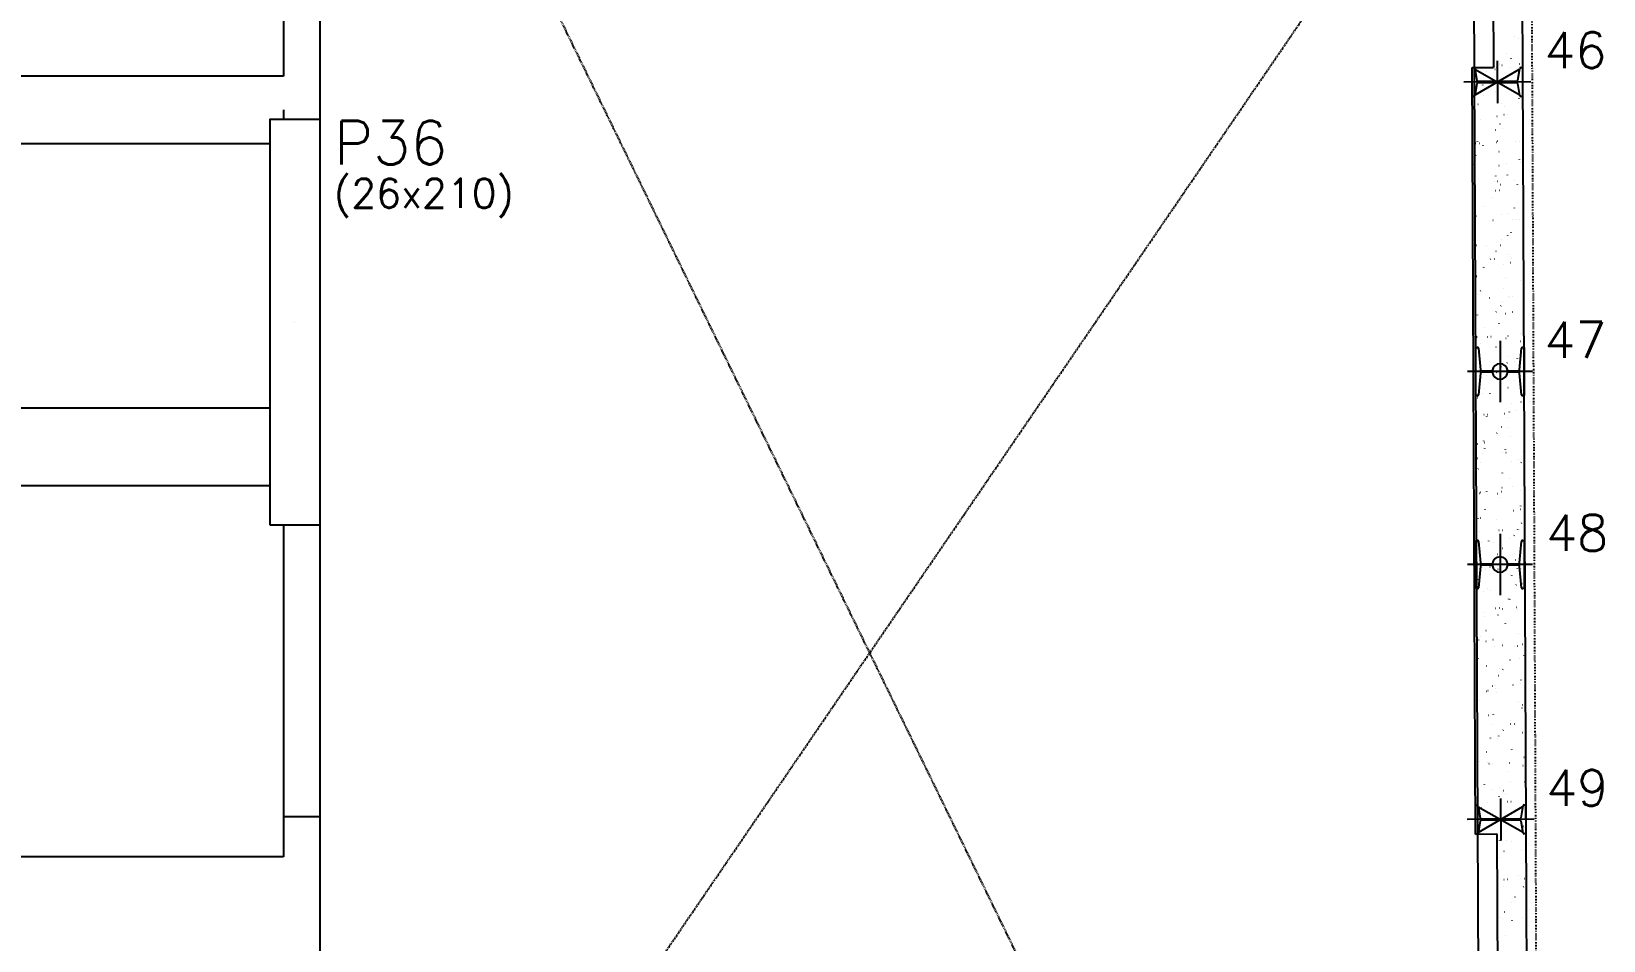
# Model space of a CAD drawing. Extents: x -40810 to 33675, y -2018 to 21213.
# Drawn here: x 22224 to 23038, y 860 to 1331 of the extents above; entities that cross this region are included whole.
import ezdxf

# ---------------------------------------------------------------- set-up
doc = ezdxf.new("R2010")
doc.units = 0
doc.linetypes.add('ESTILO_TQS_0003', pattern=[1.5, 0.5, -0.4, 0.1, -0.5])
doc.linetypes.add('TRAZO_HUECO', pattern=[0.75, 0.5, -0.25])
doc.layers.get('0').update_dxf_attribs({"color": 1, "lineweight": 9})
for name, color, linetype in [('1', 5, 'Continuous'), ('12', 3, 'Continuous'), ('19', 5, 'Continuous'), ('24', 5, 'ESTILO_TQS_0003'), ('241', 7, 'TRAZO_HUECO'), ('242', 3, 'Continuous'), ('3', 2, 'Continuous'), ('49', 20, 'Continuous'), ('51', 6, 'Continuous'), ('52', 21, 'Continuous'), ('9', 3, 'Continuous')]:
    doc.layers.add(name, color=color, linetype=linetype)
doc.styles.get("Standard").update_dxf_attribs({"font": 'romans.shx', "width": 0.8})

# ---------------------------------------------------------------- blocks, each defined once
blk = doc.blocks.new('_H9EFD498501-003')
for p, q in [((3958.489513, 1852.181449), (3958.489513, 1852.181449)), ((3958.489513, 1852.181449), (3958.489513, 1852.181449)), ((3958.489513, 1852.181449), (3958.489513, 1852.181449)), ((3965.968188, 1852.147654), (3965.977978, 1852.222012)), ((3970.295702, 1853.492688), (3970.341359, 1853.552189)), ((3960.296796, 1840.461859), (3960.342453, 1840.52136)), ((3964.040678, 1845.340982), (3964.086335, 1845.400483)), ((3964.3774, 1840.06442), (3964.38719, 1840.138778)), ((3970.575372, 1841.970262), (3970.648594, 1841.986495)), ((3977.128713, 1846.880855), (3977.138502, 1846.955213)), ((3958.54744, 1839.303733), (3958.54744, 1839.303733)), ((3958.54744, 1839.303733), (3958.54744, 1839.303733)), ((3958.552456, 1838.188592), (3958.552456, 1838.188592)), ((3958.552456, 1838.188592), (3958.552456, 1838.188592)), ((3958.552456, 1838.188592), (3958.552456, 1838.188592)), ((3958.565721, 1835.239633), (3958.565721, 1835.239633)), ((3958.565721, 1835.239633), (3958.565721, 1835.239633)), ((3961.453015, 1835.365695), (3961.527943, 1835.368967)), ((3971.568378, 1835.807342), (3971.643307, 1835.810613)), ((3973.441593, 1835.889128), (3973.516522, 1835.892399)), ((3975.464504, 1834.239933), (3975.474293, 1834.314291)), ((3982.28317, 1836.27516), (3982.358099, 1836.278431)), ((3982.866836, 1838.250019), (3982.912494, 1838.309521)), ((3958.605367, 1826.426018), (3958.605367, 1826.426018)), ((3958.605367, 1826.426018), (3958.605367, 1826.426018)), ((3958.605367, 1826.426018), (3958.605367, 1826.426018)), ((3962.713191, 1827.423498), (3962.722981, 1827.497856)), ((3971.29737, 1829.239767), (3971.370592, 1829.256)), ((3972.86793, 1825.219191), (3972.913587, 1825.278692)), ((3974.95848, 1830.051416), (3975.031702, 1830.067649)), ((3976.611813, 1830.098314), (3976.65747, 1830.157815)), ((3960.280562, 1815.21037), (3960.35549, 1815.213642)), ((3961.225193, 1816.121026), (3961.234982, 1816.195385)), ((3962.153777, 1815.292157), (3962.228706, 1815.295428)), ((3970.470932, 1822.095362), (3970.516589, 1822.154863)), ((3970.995354, 1815.678188), (3971.070283, 1815.68146)), ((3971.653256, 1816.428107), (3971.726478, 1816.44434)), ((3973.976505, 1822.937461), (3973.986295, 1823.01182)), ((3981.110717, 1816.119835), (3981.185646, 1816.123106)), ((3982.983933, 1816.201621), (3983.058861, 1816.204892)), ((3958.656137, 1815.139446), (3958.656137, 1815.139446)), ((3958.656137, 1815.139446), (3958.656137, 1815.139446)), ((3958.656137, 1815.139446), (3958.656137, 1815.139446)), ((3958.663295, 1813.548302), (3958.663295, 1813.548302)), ((3958.663295, 1813.548302), (3958.663295, 1813.548302)), ((3960.472025, 1809.064533), (3960.517682, 1809.124035)), ((3964.215908, 1813.943656), (3964.261565, 1814.003158)), ((3972.385717, 1810.854227), (3972.395507, 1810.928586)), ((3958.693888, 1806.747219), (3958.693888, 1806.747219)), ((3958.693888, 1806.747219), (3958.693888, 1806.747219)), ((3958.693888, 1806.747219), (3958.693888, 1806.747219)), ((3958.721222, 1800.670587), (3958.721222, 1800.670587)), ((3958.721222, 1800.670587), (3958.721222, 1800.670587)), ((3958.721222, 1800.670587), (3958.721222, 1800.670587)), ((3959.634405, 1804.037792), (3959.644194, 1804.11215)), ((3972.375254, 1803.697613), (3972.448476, 1803.713846)), ((3976.036364, 1804.509261), (3976.109586, 1804.525494)), ((3983.042066, 1806.852694), (3983.087723, 1806.912195)), ((3983.472821, 1805.029741), (3983.482611, 1805.104099)), ((3958.736746, 1797.219398), (3958.736746, 1797.219398)), ((3958.736746, 1797.219398), (3958.736746, 1797.219398)), ((3958.746553, 1795.039259), (3958.746553, 1795.039259)), ((3958.746553, 1795.039259), (3958.746553, 1795.039259)), ((3959.707538, 1795.081217), (3959.782466, 1795.084488)), ((3969.822901, 1795.522863), (3969.89783, 1795.526135)), ((3970.721508, 1798.213305), (3970.731298, 1798.287664)), ((3971.696116, 1795.604649), (3971.771045, 1795.607921)), ((3972.73114, 1790.885953), (3972.804362, 1790.902186)), ((3973.04316, 1793.821865), (3973.088817, 1793.881367)), ((3976.787043, 1798.700988), (3976.8327, 1798.76049)), ((3980.537693, 1795.990681), (3980.612622, 1795.993953)), ((3981.984822, 1793.727269), (3981.994612, 1793.801627)), ((3958.779149, 1787.792871), (3958.779149, 1787.792871)), ((3959.551144, 1787.964018), (3959.624366, 1787.980251)), ((3969.23351, 1786.910834), (3969.243299, 1786.985192)), ((3970.646162, 1790.698036), (3970.691819, 1790.757538)), ((3958.835319, 1775.305846), (3958.835319, 1775.305846)), ((3958.835319, 1775.305846), (3958.835319, 1775.305846)), ((3958.835319, 1775.305846), (3958.835319, 1775.305846)), ((3958.836969, 1774.939072), (3958.836969, 1774.939072)), ((3958.837076, 1774.915156), (3958.837076, 1774.915156)), ((3958.837076, 1774.915156), (3958.837076, 1774.915156)), ((3958.837076, 1774.915156), (3958.837076, 1774.915156)), ((3960.4083, 1775.007678), (3960.483229, 1775.01095)), ((3960.647255, 1777.667208), (3960.692912, 1777.726709)), ((3964.391138, 1782.546331), (3964.436795, 1782.605832)), ((3967.642722, 1774.8276), (3967.652511, 1774.901958)), ((3969.249877, 1775.39371), (3969.324806, 1775.396981)), ((3973.453138, 1778.155459), (3973.52636, 1778.171692)), ((3977.114248, 1778.967107), (3977.18747, 1778.98334)), ((3979.36524, 1775.835356), (3979.440169, 1775.838627)), ((3980.394035, 1781.644035), (3980.403824, 1781.718393)), ((3981.238456, 1775.917142), (3981.313384, 1775.920414)), ((3983.217296, 1775.455368), (3983.262953, 1775.51487)), ((3976.962272, 1767.303662), (3977.00793, 1767.363164)), ((3978.729826, 1769.003113), (3978.739615, 1769.077471)), ((3958.895004, 1762.03744), (3958.895004, 1762.03744)), ((3960.629028, 1762.421864), (3960.702251, 1762.438097)), ((3965.978513, 1762.186678), (3965.988302, 1762.261036)), ((3970.821392, 1759.300711), (3970.867049, 1759.360212)), ((3973.21839, 1762.424539), (3973.264047, 1762.484041)), ((3973.809024, 1765.343799), (3973.882247, 1765.360032)), ((3958.927385, 1754.838885), (3958.927385, 1754.838885)), ((3958.927385, 1754.838885), (3958.927385, 1754.838885)), ((3958.927385, 1754.838885), (3958.927385, 1754.838885)), ((3964.490514, 1750.884206), (3964.500304, 1750.958565)), ((3964.566368, 1751.149005), (3964.612025, 1751.208507)), ((3968.077424, 1755.238385), (3968.152353, 1755.241656)), ((3969.950639, 1755.320171), (3970.025568, 1755.323442)), ((3974.531022, 1752.613304), (3974.604244, 1752.629537)), ((3977.241827, 1757.700641), (3977.251616, 1757.775)), ((3978.192132, 1753.424953), (3978.265354, 1753.441186)), ((3978.792216, 1755.706203), (3978.867145, 1755.709474)), ((3958.952931, 1749.159725), (3958.952931, 1749.159725)), ((3958.952931, 1749.159725), (3958.952931, 1749.159725)), ((3958.952931, 1749.159725), (3958.952931, 1749.159725)), ((3958.97675, 1743.864474), (3958.97675, 1743.864474)), ((3958.97675, 1743.864474), (3958.97675, 1743.864474)), ((3958.97675, 1743.864474), (3958.97675, 1743.864474)), ((3960.822485, 1746.269882), (3960.868142, 1746.329384)), ((3975.651039, 1745.617407), (3975.660828, 1745.691766)), ((3983.392526, 1744.058042), (3983.438183, 1744.117544)), ((3959.010858, 1736.282009), (3959.010858, 1736.282009)), ((3959.017801, 1734.738698), (3959.017801, 1734.738698)), ((3959.017801, 1734.738698), (3959.017801, 1734.738698)), ((3961.706912, 1736.87971), (3961.780135, 1736.895943)), ((3962.899726, 1738.800972), (3962.909516, 1738.87533)), ((3967.5044, 1735.109231), (3967.579329, 1735.112503)), ((3974.886909, 1739.801645), (3974.960131, 1739.817878)), ((3977.137502, 1735.906337), (3977.183159, 1735.965838)), ((3977.619763, 1735.550877), (3977.694692, 1735.554149)), ((3979.492979, 1735.632664), (3979.567907, 1735.635935)), ((3961.235517, 1726.16005), (3961.245307, 1726.234408)), ((3970.996621, 1727.903385), (3971.042278, 1727.962887)), ((3973.393619, 1731.027214), (3973.439277, 1731.086715)), ((3973.98683, 1732.976485), (3973.99662, 1733.050844)), ((3975.608906, 1727.07115), (3975.682128, 1727.087383)), ((3979.270016, 1727.882799), (3979.343238, 1727.899032)), ((3959.068786, 1723.404294), (3959.068786, 1723.404294)), ((3959.068786, 1723.404294), (3959.068786, 1723.404294)), ((3959.068786, 1723.404294), (3959.068786, 1723.404294)), ((3964.741598, 1719.751679), (3964.787255, 1719.811181)), ((3972.498831, 1721.674014), (3972.508621, 1721.748372)), ((3959.108216, 1714.638511), (3959.108216, 1714.638511)), ((3959.108216, 1714.638511), (3959.108216, 1714.638511)), ((3959.108216, 1714.638511), (3959.108216, 1714.638511)), ((3959.118182, 1712.423101), (3959.118182, 1712.423101)), ((3959.118182, 1712.423101), (3959.118182, 1712.423101)), ((3959.118182, 1712.423101), (3959.118182, 1712.423101)), ((3959.126713, 1710.526578), (3959.196909, 1710.54214)), ((3959.128385, 1710.154792), (3959.128385, 1710.154792)), ((3959.128385, 1710.154792), (3959.128385, 1710.154792)), ((3959.128385, 1710.154792), (3959.128385, 1710.154792)), ((3959.747519, 1714.857579), (3959.757308, 1714.931937)), ((3960.997715, 1714.872556), (3961.043372, 1714.932058)), ((3962.784797, 1711.337556), (3962.858019, 1711.353789)), ((3966.331947, 1714.953906), (3966.406876, 1714.957178)), ((3968.205162, 1715.035692), (3968.280091, 1715.038964)), ((3970.908043, 1709.59078), (3970.917833, 1709.665138)), ((3975.964793, 1714.259491), (3976.038015, 1714.275724)), ((3977.046739, 1715.421724), (3977.121668, 1715.424995)), ((3983.567756, 1712.660717), (3983.613413, 1712.720218)), ((3983.659356, 1716.407215), (3983.669146, 1716.481573)), ((3976.68679, 1701.528996), (3976.760012, 1701.545229)), ((3977.312732, 1704.509011), (3977.358389, 1704.568513)), ((3980.3479, 1702.340645), (3980.421123, 1702.356877)), ((3981.995147, 1703.766293), (3982.004937, 1703.840651)), ((3959.18464, 1697.648863), (3959.18464, 1697.648863)), ((3959.18464, 1697.648863), (3959.18464, 1697.648863)), ((3959.198632, 1694.538324), (3959.198632, 1694.538324)), ((3959.198632, 1694.538324), (3959.198632, 1694.538324)), ((3959.479573, 1697.714248), (3959.552795, 1697.730481)), ((3965.758923, 1694.824753), (3965.833852, 1694.828024)), ((3969.243835, 1696.949858), (3969.253624, 1697.024216)), ((3971.171851, 1696.506059), (3971.217508, 1696.565561)), ((3973.568849, 1699.629888), (3973.614506, 1699.68939)), ((3975.874286, 1695.266399), (3975.949215, 1695.26967)), ((3977.747502, 1695.348185), (3977.82243, 1695.351457)), ((3960.201571, 1684.983753), (3960.274793, 1684.999986)), ((3963.862681, 1685.795402), (3963.935903, 1685.811635)), ((3964.916828, 1688.354354), (3964.962485, 1688.413855)), ((3967.755836, 1685.647386), (3967.765625, 1685.721745)), ((3977.042677, 1688.717336), (3977.115899, 1688.733569)), ((3980.507149, 1692.463821), (3980.516938, 1692.53818)), ((3959.242567, 1684.771147), (3959.242567, 1684.771147)), ((3959.242567, 1684.771147), (3959.242567, 1684.771147)), ((3959.242567, 1684.771147), (3959.242567, 1684.771147)), ((3959.259613, 1680.981729), (3959.259613, 1680.981729)), ((3959.259613, 1680.981729), (3959.259613, 1680.981729)), ((3959.259613, 1680.981729), (3959.259613, 1680.981729)), ((3961.172945, 1683.475231), (3961.218602, 1683.534732)), ((3978.916361, 1680.380587), (3978.92615, 1680.454946)), ((3981.425784, 1676.79849), (3981.499007, 1676.814723)), ((3983.742986, 1681.263391), (3983.788643, 1681.322893)), ((3959.289048, 1674.438137), (3959.289048, 1674.438137)), ((3959.289048, 1674.438137), (3959.289048, 1674.438137)), ((3959.289048, 1674.438137), (3959.289048, 1674.438137)), ((3959.300495, 1671.893432), (3959.300495, 1671.893432)), ((3959.300495, 1671.893432), (3959.300495, 1671.893432)), ((3960.557457, 1672.172094), (3960.63068, 1672.188327)), ((3964.58647, 1674.669428), (3964.661399, 1674.672699)), ((3966.165048, 1673.564152), (3966.174837, 1673.63851)), ((3966.459685, 1674.751214), (3966.534614, 1674.754485)), ((3975.301262, 1675.137245), (3975.376191, 1675.140517)), ((3977.487962, 1673.111686), (3977.533619, 1673.171187)), ((3977.764674, 1675.986842), (3977.837897, 1676.003075)), ((3964.500839, 1660.92323), (3964.510628, 1660.997588)), ((3971.347081, 1665.108734), (3971.392738, 1665.168235)), ((3973.744079, 1668.232563), (3973.789736, 1668.292064)), ((3977.252152, 1667.739665), (3977.261941, 1667.814024)), ((3978.120561, 1663.175182), (3978.193783, 1663.191415)), ((3959.358422, 1659.015716), (3959.358422, 1659.015716)), ((3959.358422, 1659.015716), (3959.358422, 1659.015716)), ((3959.358422, 1659.015716), (3959.358422, 1659.015716)), ((3959.379464, 1654.33795), (3959.379464, 1654.33795)), ((3959.379464, 1654.33795), (3959.379464, 1654.33795)), ((3961.279455, 1659.441599), (3961.352677, 1659.457832)), ((3964.013446, 1654.540274), (3964.088375, 1654.543546)), ((3964.940565, 1660.253247), (3965.013787, 1660.26948)), ((3965.092057, 1656.957028), (3965.137714, 1657.01653)), ((3974.128809, 1654.98192), (3974.203738, 1654.985192)), ((3975.764153, 1656.437194), (3975.773942, 1656.511552)), ((3976.002025, 1655.063707), (3976.076953, 1655.066978)), ((3984.843601, 1655.449738), (3984.91853, 1655.45301)), ((3959.401045, 1649.540356), (3959.401045, 1649.540356)), ((3959.401045, 1649.540356), (3959.401045, 1649.540356)), ((3959.401045, 1649.540356), (3959.401045, 1649.540356)), ((3959.416349, 1646.138001), (3959.416349, 1646.138001)), ((3959.416349, 1646.138001), (3959.416349, 1646.138001)), ((3961.348175, 1652.077905), (3961.393832, 1652.137407)), ((3961.635341, 1646.629939), (3961.708564, 1646.646172)), ((3963.01284, 1649.620758), (3963.02263, 1649.695117)), ((3974.173365, 1644.35396), (3974.183155, 1644.428318)), ((3978.842559, 1650.444688), (3978.915781, 1650.460921)), ((3982.503669, 1651.256336), (3982.576891, 1651.272569)), ((3983.918215, 1649.866065), (3983.963873, 1649.925567)), ((3961.422052, 1637.537524), (3961.431842, 1637.611883)), ((3973.919309, 1636.835237), (3973.964966, 1636.894738)), ((3977.663192, 1641.71436), (3977.708849, 1641.773861)), ((3979.198445, 1637.633028), (3979.271667, 1637.649261)), ((3985.260469, 1638.529473), (3985.270258, 1638.603831)), ((3959.46988, 1634.237763), (3959.46988, 1634.237763)), ((3959.46988, 1634.237763), (3959.46988, 1634.237763)), ((3959.46988, 1634.237763), (3959.46988, 1634.237763)), ((3959.474276, 1633.260285), (3959.474276, 1633.260285)), ((3959.474276, 1633.260285), (3959.474276, 1633.260285)), ((3959.474276, 1633.260285), (3959.474276, 1633.260285)), ((3962.357339, 1633.899445), (3962.430561, 1633.915678)), ((3962.840993, 1634.384949), (3962.915922, 1634.38822)), ((3964.714208, 1634.466735), (3964.789137, 1634.470007)), ((3966.018449, 1634.711093), (3966.091671, 1634.727326)), ((3971.522311, 1633.711408), (3971.567968, 1633.77091)), ((3972.509156, 1631.713038), (3972.518946, 1631.787396)), ((3973.555785, 1634.852767), (3973.630714, 1634.856038)), ((3983.671148, 1635.294413), (3983.746077, 1635.297685)), ((3959.520024, 1623.090185), (3959.520024, 1623.090185)), ((3959.532204, 1620.38257), (3959.532204, 1620.38257)), ((3959.532204, 1620.38257), (3959.532204, 1620.38257)), ((3959.757844, 1624.896602), (3959.767633, 1624.970961)), ((3961.523404, 1620.680579), (3961.569062, 1620.740081)), ((3962.713226, 1621.087785), (3962.786448, 1621.104018)), ((3965.267287, 1625.559703), (3965.312944, 1625.619204)), ((3971.021158, 1620.410566), (3971.030947, 1620.484924)), ((3979.920443, 1624.902533), (3979.993665, 1624.918766)), ((3983.581553, 1625.714182), (3983.654775, 1625.730415)), ((3983.77247, 1627.227001), (3983.78226, 1627.30136)), ((3959.542476, 1618.098983), (3959.542476, 1618.098983)), ((3959.542476, 1618.098983), (3959.542476, 1618.098983)), ((3959.542476, 1618.098983), (3959.542476, 1618.098983)), ((3959.560295, 1614.137576), (3959.560295, 1614.137576)), ((3959.560295, 1614.137576), (3959.560295, 1614.137576)), ((3962.267969, 1614.255796), (3962.342897, 1614.259067)), ((3972.383332, 1614.697442), (3972.458261, 1614.700713)), ((3974.256548, 1614.779228), (3974.331476, 1614.7825)), ((3980.276329, 1612.090874), (3980.349552, 1612.107107)), ((3982.181682, 1615.143767), (3982.191472, 1615.218125)), ((3983.098124, 1615.16526), (3983.173053, 1615.168531)), ((3984.093445, 1618.46874), (3984.139102, 1618.528241)), ((3959.590131, 1607.504854), (3959.590131, 1607.504854)), ((3959.590131, 1607.504854), (3959.590131, 1607.504854)), ((3959.590131, 1607.504854), (3959.590131, 1607.504854)), ((3963.435223, 1608.35729), (3963.508445, 1608.373523)), ((3967.096333, 1609.168939), (3967.169555, 1609.185172)), ((3969.43037, 1608.327332), (3969.440159, 1608.40169)), ((3974.094539, 1605.437911), (3974.140196, 1605.497413)), ((3977.838422, 1610.317034), (3977.884079, 1610.376536)), ((3963.79111, 1595.545631), (3963.864332, 1595.561864)), ((3967.766161, 1595.68641), (3967.77595, 1595.760768)), ((3971.697541, 1602.314082), (3971.743198, 1602.373584)), ((3980.517473, 1602.502845), (3980.527263, 1602.577204)), ((3980.998327, 1599.360379), (3981.071549, 1599.376612)), ((3984.659437, 1600.172028), (3984.732659, 1600.188261)), ((3959.648058, 1594.627139), (3959.648058, 1594.627139)), ((3959.648058, 1594.627139), (3959.648058, 1594.627139)), ((3959.650711, 1594.037389), (3959.650711, 1594.037389)), ((3959.650711, 1594.037389), (3959.650711, 1594.037389)), ((3959.650711, 1594.037389), (3959.650711, 1594.037389)), ((3961.095516, 1594.10047), (3961.170444, 1594.103742)), ((3961.698634, 1589.283254), (3961.744291, 1589.342755)), ((3962.968731, 1594.182257), (3963.04366, 1594.185528)), ((3965.442517, 1594.162377), (3965.488174, 1594.221878)), ((3971.810308, 1594.568288), (3971.885237, 1594.57156)), ((3979.029475, 1591.200374), (3979.039264, 1591.274732)), ((3981.925671, 1595.009935), (3982.0006, 1595.013206)), ((3983.798887, 1595.091721), (3983.873815, 1595.094992)), ((3959.683907, 1586.657611), (3959.683907, 1586.657611)), ((3959.683907, 1586.657611), (3959.683907, 1586.657611)), ((3959.683907, 1586.657611), (3959.683907, 1586.657611)), ((3959.705986, 1581.749423), (3959.705986, 1581.749423)), ((3959.705986, 1581.749423), (3959.705986, 1581.749423)), ((3959.705986, 1581.749423), (3959.705986, 1581.749423)), ((3964.513107, 1582.815136), (3964.58633, 1582.831369)), ((3966.278162, 1584.383938), (3966.287951, 1584.458297)), ((3968.174217, 1583.626785), (3968.24744, 1583.643018)), ((3977.438687, 1579.117139), (3977.448476, 1579.191498)), ((3981.354213, 1586.54872), (3981.427436, 1586.564953)), ((3984.268675, 1587.071414), (3984.314332, 1587.130916)), ((3959.741127, 1573.937202), (3959.741127, 1573.937202)), ((3959.741127, 1573.937202), (3959.741127, 1573.937202)), ((3960.522492, 1573.971317), (3960.59742, 1573.974588)), ((3964.687374, 1572.300704), (3964.697164, 1572.375063)), ((3970.637855, 1574.412963), (3970.712784, 1574.416235)), ((3972.51107, 1574.49475), (3972.585999, 1574.498021)), ((3974.269769, 1574.040586), (3974.315426, 1574.100087)), ((3978.013651, 1578.919709), (3978.059309, 1578.97921)), ((3981.352647, 1574.880781), (3981.427576, 1574.884053)), ((3982.076211, 1573.818225), (3982.149433, 1573.834458)), ((3985.737321, 1574.629873), (3985.738248, 1574.630079)), ((3959.763913, 1568.871707), (3959.763913, 1568.871707)), ((3959.763913, 1568.871707), (3959.763913, 1568.871707)), ((3964.868994, 1570.003477), (3964.942216, 1570.01971)), ((3971.872771, 1570.916757), (3971.918428, 1570.976258)), ((3975.774478, 1566.476217), (3975.784267, 1566.550576)), ((3959.82184, 1555.993992), (3959.82184, 1555.993992)), ((3959.82184, 1555.993992), (3959.82184, 1555.993992)), ((3959.82184, 1555.993992), (3959.82184, 1555.993992)), ((3959.825339, 1555.216238), (3959.825339, 1555.216238)), ((3959.825339, 1555.216238), (3959.825339, 1555.216238)), ((3959.825339, 1555.216238), (3959.825339, 1555.216238)), ((3961.873864, 1557.885928), (3961.919521, 1557.94543)), ((3963.023165, 1559.659782), (3963.032955, 1559.734141)), ((3965.590992, 1557.272982), (3965.664214, 1557.289215)), ((3965.617747, 1562.765051), (3965.663404, 1562.824553)), ((3969.252102, 1558.084631), (3969.325324, 1558.100864)), ((3974.286479, 1555.173746), (3974.296269, 1555.248104)), ((3980.180194, 1554.725456), (3980.255123, 1554.728728)), ((3982.05341, 1554.807242), (3982.128338, 1554.810514)), ((3982.432098, 1561.006565), (3982.50532, 1561.022798)), ((3984.443905, 1555.674089), (3984.489562, 1555.73359)), ((3959.831543, 1553.837015), (3959.831543, 1553.837015)), ((3961.223254, 1553.897778), (3961.298183, 1553.90105)), ((3961.535166, 1548.357311), (3961.544956, 1548.431669)), ((3970.064831, 1554.28381), (3970.13976, 1554.287081)), ((3978.188881, 1547.522383), (3978.234538, 1547.581885)), ((3983.154095, 1548.276071), (3983.227317, 1548.292304)), ((3985.447004, 1549.906947), (3985.456793, 1549.981305)), ((3959.879767, 1543.116276), (3959.879767, 1543.116276)), ((3959.879767, 1543.116276), (3959.879767, 1543.116276)), ((3965.946878, 1544.461322), (3966.0201, 1544.477555)), ((3972.048, 1539.519431), (3972.093658, 1539.578933)), ((3972.695691, 1543.090512), (3972.705481, 1543.16487)), ((3974.444999, 1542.64326), (3974.490656, 1542.702761)), ((3959.911663, 1536.025579), (3959.911663, 1536.025579)), ((3959.911663, 1536.025579), (3959.911663, 1536.025579)), ((3959.921959, 1533.736828), (3959.921959, 1533.736828)), ((3959.921959, 1533.736828), (3959.921959, 1533.736828)), ((3959.921959, 1533.736828), (3959.921959, 1533.736828)), ((3959.944379, 1536.274077), (3959.954168, 1536.348435)), ((3965.792977, 1531.367726), (3965.838634, 1531.427227)), ((3966.668876, 1531.730828), (3966.742098, 1531.747061)), ((3968.892378, 1534.128485), (3968.967307, 1534.131756)), ((3970.329986, 1532.542476), (3970.403208, 1532.558709)), ((3970.765593, 1534.210271), (3970.840522, 1534.213543)), ((3971.031482, 1530.44959), (3971.041272, 1530.523948)), ((3979.60717, 1534.596303), (3979.682099, 1534.599574)), ((3983.509982, 1535.464411), (3983.583204, 1535.480644)), ((3983.782795, 1537.266025), (3983.792584, 1537.340383)), ((3959.937695, 1530.238561), (3959.937695, 1530.238561)), ((3959.937695, 1530.238561), (3959.937695, 1530.238561)), ((3959.937695, 1530.238561), (3959.937695, 1530.238561)), ((3959.96677, 1523.774865), (3959.96677, 1523.774865)), ((3959.96677, 1523.774865), (3959.96677, 1523.774865)), ((3959.96677, 1523.774865), (3959.96677, 1523.774865)), ((3962.049094, 1526.488603), (3962.094751, 1526.548104)), ((3982.294796, 1525.963554), (3982.304586, 1526.037912)), ((3984.231979, 1522.733916), (3984.305202, 1522.750149)), ((3984.619135, 1524.276763), (3984.664792, 1524.336264)), ((3959.995622, 1517.360845), (3959.995622, 1517.360845)), ((3959.995622, 1517.360845), (3959.995622, 1517.360845)), ((3967.024762, 1518.919168), (3967.097984, 1518.935401)), ((3969.543484, 1519.147118), (3969.553273, 1519.221477)), ((3978.364111, 1516.125057), (3978.409768, 1516.184559)), ((3978.434717, 1514.440978), (3978.509646, 1514.444249)), ((3980.307933, 1514.522764), (3980.382861, 1514.526035)), ((3960.012374, 1513.636641), (3960.012374, 1513.636641)), ((3960.012374, 1513.636641), (3960.012374, 1513.636641)), ((3967.74676, 1506.188674), (3967.819982, 1506.204907)), ((3967.952696, 1507.063884), (3967.962485, 1507.138243)), ((3968.319354, 1513.999331), (3968.394283, 1514.002603)), ((3971.40787, 1507.000322), (3971.481092, 1507.016555)), ((3972.22323, 1508.122106), (3972.268887, 1508.181607)), ((3974.620228, 1511.245934), (3974.665885, 1511.305436)), ((3980.704008, 1513.880319), (3980.713798, 1513.954678)), ((3984.587866, 1509.922257), (3984.661088, 1509.93849)), ((3960.053549, 1504.48313), (3960.053549, 1504.48313)), ((3960.053549, 1504.48313), (3960.053549, 1504.48313)), ((3960.053549, 1504.48313), (3960.053549, 1504.48313)), ((3965.968207, 1499.9704), (3966.013864, 1500.029901)), ((3979.039799, 1501.239397), (3979.049589, 1501.313756)), ((3960.10279, 1493.536454), (3960.10279, 1493.536454)), ((3960.10279, 1493.536454), (3960.10279, 1493.536454)), ((3960.10279, 1493.536454), (3960.10279, 1493.536454)), ((3960.108201, 1492.333493), (3960.108201, 1492.333493)), ((3960.108201, 1492.333493), (3960.108201, 1492.333493)), ((3960.108201, 1492.333493), (3960.108201, 1492.333493)), ((3960.111476, 1491.605414), (3960.111476, 1491.605414)), ((3960.111476, 1491.605414), (3960.111476, 1491.605414)), ((3962.224324, 1495.091277), (3962.269981, 1495.150778)), ((3966.288487, 1494.422962), (3966.298276, 1494.497321)), ((3967.146901, 1493.844006), (3967.22183, 1493.847278)), ((3968.102646, 1493.377014), (3968.175869, 1493.393247)), ((3969.020116, 1493.925793), (3969.095045, 1493.929064)), ((3977.551801, 1489.936926), (3977.56159, 1490.011284)), ((3977.861693, 1494.311824), (3977.936622, 1494.315096)), ((3984.794365, 1492.879437), (3984.840022, 1492.938939)), ((3985.309864, 1497.191762), (3985.383086, 1497.207995)), ((3964.800488, 1483.120491), (3964.810278, 1483.194849)), ((3972.485754, 1481.458168), (3972.558976, 1481.474401)), ((3978.539341, 1484.727732), (3978.584998, 1484.787233)), ((3985.66575, 1484.380103), (3985.738972, 1484.396336)), ((3960.169404, 1478.727699), (3960.169404, 1478.727699)), ((3960.169404, 1478.727699), (3960.169404, 1478.727699)), ((3960.169404, 1478.727699), (3960.169404, 1478.727699)), ((3960.193206, 1473.436267), (3960.193206, 1473.436267)), ((3960.193206, 1473.436267), (3960.193206, 1473.436267)), ((3966.573877, 1473.714853), (3966.648806, 1473.718124)), ((3968.824644, 1480.646519), (3968.897866, 1480.662752)), ((3972.39846, 1476.72478), (3972.444117, 1476.784281)), ((3974.795458, 1479.848609), (3974.841115, 1479.90811)), ((3975.961013, 1477.853692), (3975.970802, 1477.92805)), ((3976.68924, 1474.156499), (3976.764169, 1474.159771)), ((3978.562456, 1474.238285), (3978.637384, 1474.241557)), ((3960.227331, 1465.849983), (3960.227331, 1465.849983)), ((3960.227331, 1465.849983), (3960.227331, 1465.849983)), ((3963.2097, 1471.037257), (3963.21949, 1471.111615)), ((3966.143436, 1468.573074), (3966.189094, 1468.632576)), ((3969.180531, 1467.83486), (3969.253753, 1467.851093)), ((3974.296804, 1465.21277), (3974.306593, 1465.287128)), ((3960.249633, 1460.89212), (3960.249633, 1460.89212)), ((3960.249633, 1460.89212), (3960.249633, 1460.89212)), ((3960.249633, 1460.89212), (3960.249633, 1460.89212)), ((3961.410061, 1457.367638), (3961.410061, 1457.367638)), ((3961.545491, 1458.396335), (3961.555281, 1458.470693)), ((3962.399554, 1463.693951), (3962.445211, 1463.753453)), ((3984.969595, 1461.482112), (3985.015252, 1461.541613)), ((3985.560118, 1460.726734), (3985.569907, 1460.801092)), ((3971.274463, 1455.408516), (3971.274463, 1455.408516)), ((3971.281625, 1453.816263), (3971.281625, 1453.816263)), ((3971.281625, 1453.816263), (3971.281625, 1453.816263)), ((3972.808805, 1453.910298), (3972.818595, 1453.984657)), ((3973.563638, 1455.916014), (3973.63686, 1455.932247)), ((3976.116216, 1454.027346), (3976.191145, 1454.030617)), ((3978.714571, 1453.330406), (3978.760228, 1453.389908)), ((3986.231579, 1454.468992), (3986.278757, 1454.471052)), ((3971.327117, 1443.702889), (3971.327117, 1443.702889)), ((3971.327117, 1443.702889), (3971.327117, 1443.702889)), ((3971.331671, 1442.690354), (3971.331671, 1442.690354)), ((3971.331671, 1442.690354), (3971.331671, 1442.690354)), ((3971.331671, 1442.690354), (3971.331671, 1442.690354)), ((3971.332389, 1442.5308), (3971.332389, 1442.5308)), ((3971.332389, 1442.5308), (3971.332389, 1442.5308)), ((3971.332389, 1442.5308), (3971.332389, 1442.5308)), ((3972.57369, 1445.327454), (3972.619347, 1445.386956)), ((3974.970688, 1448.451283), (3975.016345, 1448.510785)), ((3983.96933, 1448.643499), (3983.979119, 1448.717858)), ((3971.372039, 1433.716076), (3971.372039, 1433.716076)), ((3971.372039, 1433.716076), (3971.372039, 1433.716076)), ((3971.372039, 1433.716076), (3971.372039, 1433.716076)), ((3974.943763, 1433.872021), (3975.018692, 1433.875292)), ((3976.816979, 1433.953807), (3976.891907, 1433.957078)), ((3982.305121, 1436.002577), (3982.31491, 1436.076936)), ((3985.658555, 1434.339838), (3985.733484, 1434.34311)), ((3971.390316, 1429.653084), (3971.390316, 1429.653084)), ((3974.641522, 1430.37386), (3974.714745, 1430.390092)), ((3980.817122, 1424.700106), (3980.826912, 1424.774464)), ((3985.144824, 1430.084786), (3985.190481, 1430.144288)), ((3971.448242, 1416.775369), (3971.448242, 1416.775369)), ((3971.448242, 1416.775369), (3971.448242, 1416.775369)), ((3971.448242, 1416.775369), (3971.448242, 1416.775369)), ((3975.145918, 1417.053957), (3975.191575, 1417.113459)), ((3978.889801, 1421.93308), (3978.935458, 1421.992582)), ((3971.462454, 1413.615889), (3971.462454, 1413.615889)), ((3971.462454, 1413.615889), (3971.462454, 1413.615889)), ((3971.468546, 1412.261513), (3971.468546, 1412.261513)), ((3971.468546, 1412.261513), (3971.468546, 1412.261513)), ((3972.74892, 1413.930129), (3972.794577, 1413.98963)), ((3974.370739, 1413.742867), (3974.445668, 1413.746139)), ((3979.226334, 1412.616872), (3979.236124, 1412.69123)), ((3984.486102, 1414.184513), (3984.561031, 1414.187785)), ((3986.359318, 1414.2663), (3986.434246, 1414.269571)), ((3971.506168, 1403.897653), (3971.506168, 1403.897653)), ((3971.506168, 1403.897653), (3971.506168, 1403.897653)), ((3971.506168, 1403.897653), (3971.506168, 1403.897653)), ((3972.058296, 1404.020057), (3972.131519, 1404.03629)), ((3975.719406, 1404.831705), (3975.792629, 1404.847938))]:
    blk.add_line(p, q)
blk = doc.blocks.new('_H9EFD498501-004')
for p, q in [((3969.420693, 1867.495391), (3969.420693, 1867.495391)), ((3969.420693, 1867.495391), (3969.420693, 1867.495391)), ((3969.497488, 1867.512416), (3969.57071, 1867.528649)), ((3980.2075, 1870.266561), (3980.217289, 1870.340919)), ((3982.691607, 1869.647345), (3982.737264, 1869.706846)), ((3972.6927, 1856.616516), (3972.738357, 1856.676018)), ((3972.740831, 1855.962667), (3972.81576, 1855.965938)), ((3976.436583, 1861.495639), (3976.48224, 1861.555141)), ((3978.719501, 1858.964089), (3978.72929, 1859.038447)), ((3982.856194, 1856.404313), (3982.931123, 1856.407585)), ((3969.473212, 1855.819999), (3969.473212, 1855.819999)), ((3969.473212, 1855.819999), (3969.473212, 1855.819999)), ((3969.47862, 1854.617675), (3969.47862, 1854.617675)), ((3969.47862, 1854.617675), (3969.47862, 1854.617675)), ((3969.47862, 1854.617675), (3969.47862, 1854.617675)), ((3970.219485, 1854.781921), (3970.292708, 1854.798154)), ((3971.006245, 1854.418685), (3971.006245, 1854.418685)), ((3971.006245, 1854.418685), (3971.006245, 1854.418685)), ((3971.006245, 1854.418685), (3971.006245, 1854.418685)), ((3973.880595, 1855.59357), (3973.953818, 1855.609803)), ((3978.125303, 1854.450709), (3978.125303, 1854.450709)), ((3978.125303, 1854.450709), (3978.125303, 1854.450709)), ((3978.125303, 1854.450709), (3978.125303, 1854.450709))]:
    blk.add_line(p, q)

msp = doc.modelspace()

# ---------------------------------------------------------------- linework, layer by layer
at = {"linetype": 'Continuous', "ltscale": 30}
for points in [[(22354.32, 1447.912), (21358.32, 1447.912), (21358.32, 1415.912), (21358.32, 1307.912), (22354.32, 1307.912)], [(22347.32, 1272.912), (21358.32, 1272.912), (21358.32, 1167.912), (21358.32, 1145.547), (21365.679, 1135.912), (22347.32, 1135.912)], [(22354.32, 1075.412), (22347.32, 1075.412), (22347.32, 1095.912), (21345.82, 1095.912), (21104.82, 1095.912), (21104.82, 903.412), (22354.32, 903.412)]]:
    msp.add_lwpolyline(points, close=True, dxfattribs=at)
at = {"layer": '1'}
msp.add_line((22373.32, 924.289), (22354.32, 924.289), dxfattribs=at)
for points in [[(22373.32, 1290.662), (22373.32, 1465.412)], [(22354.32, 1447.912), (22354.32, 1307.912)], [(22354.32, 1307.912), (21358.32, 1307.912)], [(22354.32, 1290.412), (22354.32, 1285.21)], [(22373.32, 1285.46), (22373.32, 1290.662)], [(21358.32, 1272.912), (22347.32, 1272.912)], [(22347.32, 1135.912), (21358.32, 1135.912)], [(21345.82, 1095.912), (22347.32, 1095.912)], [(22354.32, 1075.46), (22354.32, 903.412)], [(22373.32, 880.912), (22373.32, 1075.46)], [(22354.32, 903.412), (21104.82, 903.412)], [(22373.32, 586.912), (22373.32, 880.912)]]:
    msp.add_lwpolyline(points, dxfattribs=at)
at = {"layer": '24'}
msp.add_line((22991.165, 3454.212), (23008.322, -359.928), dxfattribs=at)
at = {"layer": '241'}
for p, q in [((22373.32, 1591.989), (22942.578, 425.645)), ((22373.32, 592.23), (22942.078, 1425.404))]:
    msp.add_line(p, q, dxfattribs=at)
at = {"layer": '242'}
msp.add_line((22360.32, 1180.46), (22360.32, 1180.46), dxfattribs=at)
at = {"layer": '3'}
msp.add_lwpolyline([(22347.32, 1075.412), (22373.32, 1075.412), (22373.32, 1285.412), (22347.32, 1285.412), (22347.32, 1075.412)], dxfattribs=at)
at = {"layer": '49'}
for p, q in [((22983.705, 4000.975), (23003.3, -354.955)), ((22968.773, 3985.998), (22980.8, 1312.324)), ((22958.818, 3975.998), (22976.069, 140.778)), ((22969.8, 1312.274), (22980.8, 1312.324)), ((22971.585, 915.274), (22969.8, 1312.274)), ((22971.585, 915.274), (22982.585, 915.324)), ((22982.585, 915.324), (22986.069, 140.823))]:
    msp.add_line(p, q, dxfattribs=at)
at = {"layer": '51'}
for p, q in [((22969.8, 1312.274), (22970.554, 1312.278)), ((22969.867, 1297.274), (22969.8, 1312.274)), ((22971.165, 1311.797), (22972.257, 1305.662)), ((22971.231, 1311.424), (22994.436, 1298.241)), ((22971.291, 1298.137), (22994.376, 1311.528)), ((22982.784, 1315.742), (22982.882, 1293.924)), ((22993.402, 1305.757), (22994.439, 1311.902)), ((22995.045, 1312.388), (22995.799, 1312.391)), ((22995.799, 1312.391), (22995.867, 1297.391)), ((23000.182, 1304.911), (22965.485, 1304.755)), ((22972.265, 1303.909), (22971.228, 1297.763)), ((22972.866, 1305.181), (22992.795, 1305.271)), ((22992.799, 1304.484), (22972.871, 1304.394)), ((22994.502, 1297.868), (22993.41, 1304.004)), ((22970.621, 1297.278), (22969.867, 1297.274)), ((22995.867, 1297.391), (22995.113, 1297.388)), ((22971.733, 1142.391), (22971.733, 1167.391)), ((22971.733, 1167.391), (22972.487, 1167.391)), ((22973.096, 1166.908), (22974.16, 1155.768)), ((22984.233, 1170.8), (22984.233, 1138.982)), ((22994.306, 1155.768), (22995.37, 1166.908)), ((22995.979, 1167.391), (22996.733, 1167.391)), ((22996.733, 1167.391), (22996.733, 1142.391)), ((23001.082, 1154.891), (22967.384, 1154.891)), ((22974.16, 1154.015), (22973.096, 1142.874)), ((22974.768, 1155.285), (22980.251, 1155.285)), ((22980.251, 1154.498), (22974.769, 1154.498)), ((22988.214, 1155.285), (22993.697, 1155.285)), ((22993.697, 1154.498), (22988.214, 1154.498)), ((22995.37, 1142.874), (22994.306, 1154.015)), ((22972.487, 1142.391), (22971.733, 1142.391)), ((22996.733, 1142.391), (22995.979, 1142.391)), ((22971.733, 1042.391), (22971.733, 1067.391)), ((22971.733, 1067.391), (22972.487, 1067.391)), ((22973.096, 1066.908), (22974.16, 1055.768)), ((22984.233, 1070.8), (22984.233, 1038.982)), ((22994.306, 1055.768), (22995.37, 1066.908)), ((22995.979, 1067.391), (22996.733, 1067.391)), ((22996.733, 1067.391), (22996.733, 1042.391)), ((23001.082, 1054.891), (22967.384, 1054.891)), ((22974.16, 1054.015), (22973.096, 1042.874)), ((22974.768, 1055.285), (22980.251, 1055.285)), ((22980.251, 1054.498), (22974.769, 1054.498)), ((22988.214, 1055.285), (22993.697, 1055.285)), ((22993.697, 1054.498), (22988.214, 1054.498)), ((22995.37, 1042.874), (22994.306, 1054.015)), ((22972.487, 1042.391), (22971.733, 1042.391)), ((22996.733, 1042.391), (22995.979, 1042.391)), ((22971.518, 930.274), (22972.272, 930.278)), ((22971.585, 915.274), (22971.518, 930.274)), ((22972.883, 929.797), (22973.975, 923.662)), ((22972.949, 929.424), (22996.154, 916.241)), ((22973.009, 916.137), (22996.094, 929.528)), ((22984.503, 933.742), (22984.601, 911.924)), ((22995.12, 923.757), (22996.157, 929.902)), ((22996.764, 930.388), (22997.518, 930.391)), ((22997.518, 930.391), (22997.585, 915.391)), ((23001.9, 922.911), (22967.203, 922.755)), ((22973.983, 921.909), (22972.946, 915.763)), ((22974.585, 923.181), (22994.514, 923.271)), ((22994.517, 922.484), (22974.589, 922.394)), ((22996.22, 915.868), (22995.128, 922.004)), ((22972.34, 915.278), (22971.585, 915.274)), ((22997.585, 915.391), (22996.831, 915.388))]:
    msp.add_line(p, q, dxfattribs=at)
for centre, radius, start, end in [((22970.557, 1311.653), 0.625, 13.396504, 90.257729), ((22995.048, 1311.763), 0.625, 90.257729, 167.118955), ((22972.865, 1305.806), 0.625, 193.396581, 270.362725), ((22972.874, 1303.769), 0.625, 90.257729, 167.118955), ((22992.793, 1305.896), 0.625, 270.257729, 347.118955), ((22992.802, 1303.859), 0.625, 13.396504, 90.257729), ((22970.618, 1297.903), 0.625, 270.257729, 347.118955), ((22995.11, 1298.013), 0.625, 193.396504, 270.257729), ((22972.487, 1166.766), 0.625, 13.138774, 90), ((22995.979, 1166.766), 0.625, 90, 166.861226), ((22984.233, 1154.891), 4.001, 5.644143, 174.355857), ((22974.769, 1155.91), 0.625, 193.138852, 270.104996), ((22974.769, 1153.873), 0.625, 90, 166.861226), ((22984.233, 1154.891), 4.001, 185.644143, 354.355857), ((22993.697, 1155.91), 0.625, 270, 346.861226), ((22993.697, 1153.873), 0.625, 13.138774, 90), ((22972.487, 1143.016), 0.625, 270, 346.861226), ((22995.979, 1143.016), 0.625, 193.138774, 270), ((22972.487, 1066.766), 0.625, 13.138774, 90), ((22995.979, 1066.766), 0.625, 90, 166.861226), ((22984.233, 1054.891), 4.001, 5.644143, 174.355857), ((22974.769, 1055.91), 0.625, 193.138852, 270.104996), ((22974.769, 1053.873), 0.625, 90, 166.861226), ((22984.233, 1054.891), 4.001, 185.644143, 354.355857), ((22993.697, 1055.91), 0.625, 270, 346.861226), ((22993.697, 1053.873), 0.625, 13.138774, 90), ((22972.487, 1043.016), 0.625, 270, 346.861226), ((22995.979, 1043.016), 0.625, 193.138774, 270), ((22972.275, 929.653), 0.625, 13.396504, 90.257729), ((22996.766, 929.763), 0.625, 90.257729, 167.118955), ((22974.583, 923.806), 0.625, 193.396581, 270.362725), ((22974.592, 921.769), 0.625, 90.257729, 167.118955), ((22994.511, 923.896), 0.625, 270.257729, 347.118955), ((22994.52, 921.859), 0.625, 13.396504, 90.257729), ((22972.337, 915.903), 0.625, 270.257729, 347.118955), ((22996.828, 916.013), 0.625, 193.396504, 270.257729)]:
    msp.add_arc(centre, radius, start, end, dxfattribs=at)

# ---------------------------------------------------------------- block references
at = {"layer": '19'}
for name in ['_H9EFD498501-004', '_H9EFD498501-003']:
    msp.add_blockref(name, (19011.32, -542.088), dxfattribs=at)

# ---------------------------------------------------------------- texts
at = {"layer": '12'}
msp.add_text('(26x210)', height=15, dxfattribs=at).set_placement((22380.483, 1239.683))
at = {"layer": '52'}
for s, p in [('46', (23007.219, 1311.929)), ('47', (23007.219, 1161.909)), ('48', (23008.118, 1061.909)), ('49', (23008.118, 929.881))]:
    msp.add_text(s, height=18.75, dxfattribs=at).set_placement(p)
at = {"layer": '9'}
msp.add_text('P36', height=22.5, dxfattribs=at).set_placement((22380.483, 1262.183))

doc.saveas('drawing.dxf')
